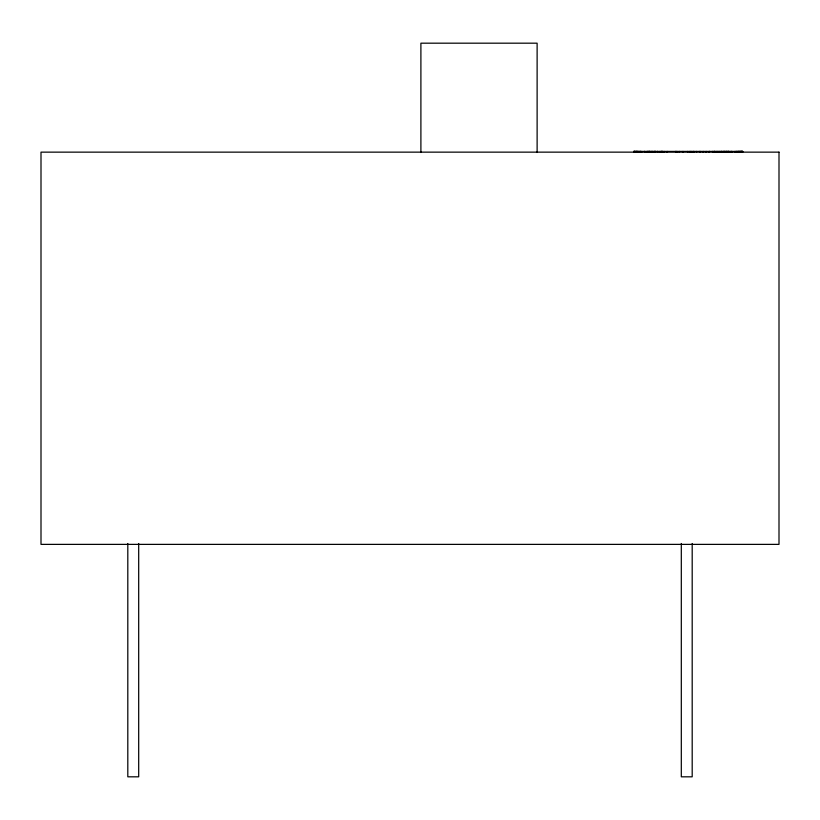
<?xml version="1.0" encoding="UTF-8"?>
<svg xmlns="http://www.w3.org/2000/svg" width="820" height="820" viewBox="0 0 820 820"><rect width="100%" height="100%" fill="white"/><g stroke="black" fill="none" stroke-linecap="round" stroke-linejoin="round"><path stroke-width="1.23" d="M742.684 151.413L633.727 151.413L633.727 152.141M742.643 151.413L742.684 152.141M742.51 151.413L742.52 152.141M742.243 151.413L742.233 152.141M742.1 151.413L742.1 152.141M741.946 151.413L741.895 152.141L741.833 151.413M741.69 151.413L741.69 152.141M741.434 151.413L741.434 152.141M741.218 151.413L741.218 152.141M740.931 151.413L740.931 152.141M740.409 151.413L740.409 152.141M740.255 151.413L740.255 152.141M739.927 151.413L739.927 152.141M739.486 151.413L739.64 152.141M739.445 151.413L739.466 152.141M738.943 151.413L738.943 152.141M738.769 151.413L738.769 152.141M738.492 151.413L738.492 152.141M738.297 151.413L738.318 152.141M737.672 151.413L737.672 152.141M737.457 151.413L737.457 152.141M736.647 151.413L736.647 152.141M736.38 151.413L736.319 152.141M735.827 151.413L735.827 152.141M734.935 151.413L734.935 152.141M731.983 151.413L731.983 152.141M731.276 151.413L731.276 152.141M731.03 151.413L731.03 152.141M729.769 151.413L729.769 152.141M728.672 151.413L728.672 152.141M728.498 151.413L728.457 152.141M728.119 151.413L728.119 152.141M728.016 151.413L728.016 152.141M727.801 151.413L727.801 152.141M726.879 151.413L726.889 152.141M726.633 151.413L726.633 152.141M726.294 151.413L726.294 152.141M725.915 151.413L725.915 152.141M725.28 151.413L725.28 152.141M724.624 151.413L724.624 152.141M724.562 151.413L724.562 152.141M724.091 151.413L724.091 152.141M723.691 151.413L723.691 152.141M723.271 151.413L723.271 152.141M722.102 151.413L722.102 152.141M721.723 151.413L721.723 152.141M721.344 151.413L721.344 152.141M720.954 151.413L720.954 152.141M719.847 151.413L719.847 152.141M719.16 151.413L719.16 152.141M718.146 151.413L718.146 152.141M717.182 151.413L717.182 152.141M716.875 151.413L716.875 152.141M715.86 151.413L715.86 152.141M714.661 151.413L714.671 152.141M714.466 151.413L714.466 152.141M714.271 151.413L714.271 152.141M713.133 151.413L713.072 152.141M712.58 151.413L712.58 152.141M709.361 151.413L709.361 152.141M709.218 151.413L709.218 152.141M706.184 151.413L706.184 152.141M703.222 151.413L703.222 152.141M700.249 151.413L700.249 152.141M699.706 151.413L699.706 152.141M696.569 151.413L696.569 152.141M693.904 151.413L693.904 152.141M693.392 151.413L693.392 152.141M692.193 543.496L692.193 776.817L681.307 776.817L681.307 543.496M691.824 151.413L691.824 152.141M690.368 151.413L690.368 152.141M689.764 151.413L689.764 152.141M687.713 151.413L687.713 152.141M682.947 151.413L682.947 152.141M679.308 151.413L679.308 152.141M677.002 151.413L677.002 152.141M676.049 151.413L676.049 152.141M675.752 151.413L675.752 152.141M667.193 151.413L667.039 152.141M664.159 151.413L664.159 152.141M662.734 151.413L662.734 152.141M662.314 151.413L662.314 152.141M661.935 151.413L661.935 152.141M661.74 151.413L661.74 152.141M661.197 151.413L661.197 152.141M661.053 151.413L661.053 152.141M659.844 151.413L659.731 152.141M657.691 151.413L657.671 152.141M657.568 151.413L657.568 152.141M655.662 151.413L655.662 152.141M655.252 151.413L655.252 152.141M655.016 151.413L655.016 152.141M654.544 151.413L654.544 152.141M654.38 151.413L654.38 152.141M653.017 151.413L653.017 152.141M652.751 151.413L652.751 152.141M651.88 151.413L651.88 152.141M651.777 151.413L651.777 152.141M650.803 151.413L650.803 152.141M649.799 151.413L649.911 152.141M649.727 151.413L649.727 152.141M649.532 151.413L649.532 152.141M649.266 151.413L649.266 152.141M648.343 151.413L648.333 152.141M648.189 151.413L648.189 152.141M647.902 151.413L647.902 152.141M647.728 151.413L647.728 152.141M646.929 151.413L646.929 152.141M644.766 151.413L644.766 152.141M644.489 151.413L644.489 152.141M641.732 151.413L641.732 152.141M640.584 151.413L640.584 152.141M640.533 151.413L640.512 152.141M640.205 151.413L640.205 152.141M639.231 151.413L639.231 152.141M639.149 151.413L639.149 152.141M638.503 151.413L638.472 152.141M637.919 151.413L637.919 152.141M637.734 151.413L637.734 152.141M637.201 151.413L637.201 152.141M636.986 151.413L637.027 152.141M636.884 151.413L636.935 152.141M636.761 151.413L636.761 152.141M636.238 151.413L636.146 152.141L636.064 151.413M635.9 151.413L635.879 152.141M635.316 151.413L635.428 152.141M635.08 151.413L635.018 152.141M634.793 151.413L634.793 152.141L634.7 151.413M634.567 151.413L634.567 152.141M634.393 151.413L634.393 152.141M634.024 151.413L633.973 152.141M633.86 151.413L633.829 152.141M537.12 152.499L537.12 43.183L420.896 43.183L420.896 152.499M138.693 543.496L138.693 776.817L127.807 776.817L127.807 543.496M779 152.141L41 152.141L41 544.377L779 544.377L779 152.141M740.757 152.141L740.757 151.413L740.634 152.141"/></g></svg>
